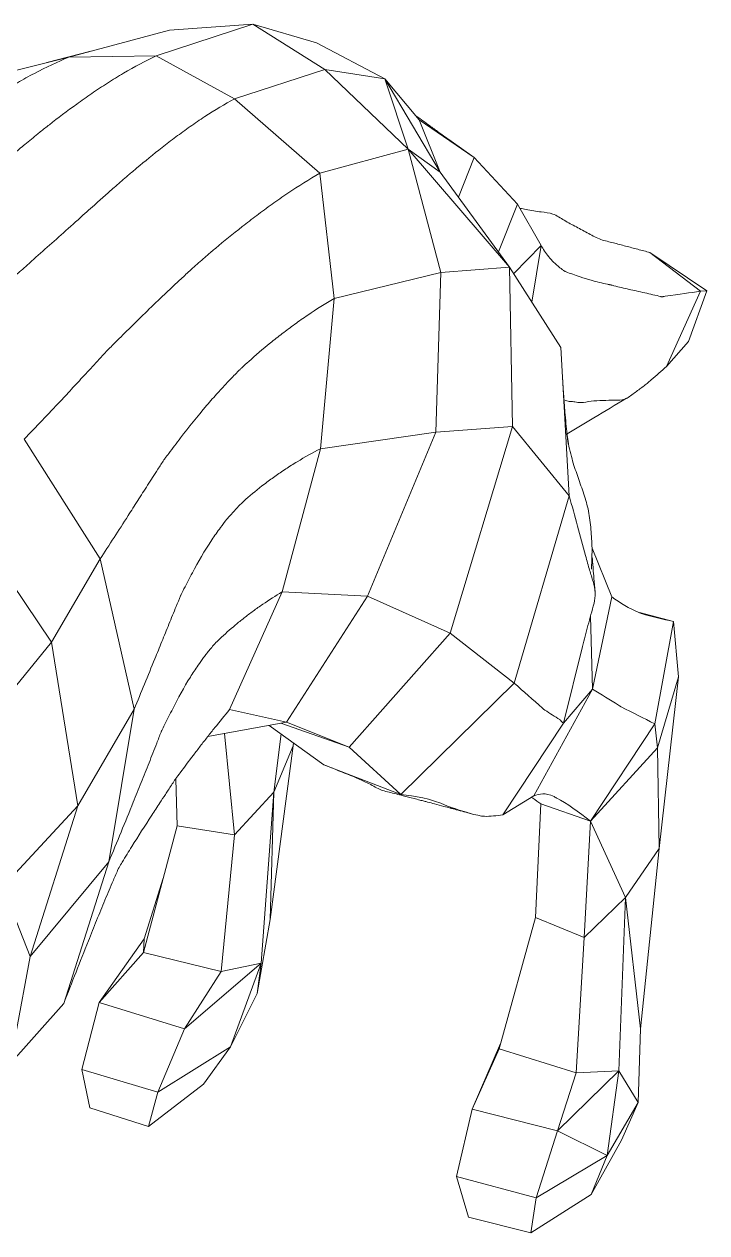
# Model space of a CAD drawing. Header units: millimetres. Extents: x -326 to 92, y 700 to 1190.
# Drawn here: x -68.6 to 91.7, y 902.5 to 1186.1 of the extents above; entities that cross this region are included whole.
import ezdxf

# ---------------------------------------------------------------- set-up
doc = ezdxf.new("R2010")
doc.units = ezdxf.units.MM

msp = doc.modelspace()

# ---------------------------------------------------------------- linework, layer by layer
at = {"color": 7, "linetype": 'Continuous', "lineweight": 15}
for p, q in [((-14.89, 1186.08), (-37.56, 1178.64)), ((-14.89, 1186.08), (-34.44, 1184.64)), ((2.04, 1175.47), (-14.89, 1186.08)), ((0.04, 1181.72), (-14.89, 1186.08)), ((-34.44, 1184.64), (-58.07, 1178.37)), ((16.12, 1173.22), (0.04, 1181.72)), ((-58.07, 1178.37), (-82.51, 1172.29)), ((-52.89, 1179.74), (-63.29, 1177.07)), ((-37.56, 1178.64), (-58.07, 1178.37)), ((-19.18, 1168.54), (-37.56, 1178.64)), ((2.04, 1175.47), (-19.18, 1168.54)), ((21.61, 1156.79), (2.04, 1175.47)), ((16.12, 1173.22), (2.04, 1175.47)), ((21.61, 1156.79), (16.12, 1173.22)), ((16.12, 1173.22), (29.07, 1151.35)), ((16.12, 1173.22), (24.16, 1163.61)), ((0.83, 1151.1), (-19.18, 1168.54)), ((29.07, 1151.35), (24.16, 1163.61)), ((37.05, 1154.78), (24.16, 1163.61)), ((37.05, 1154.78), (31.69, 1158.6)), ((21.61, 1156.79), (0.83, 1151.1)), ((29.23, 1127.85), (21.61, 1156.79)), ((45.4, 1129.04), (21.61, 1156.79)), ((21.61, 1156.79), (29.07, 1151.35)), ((33.38, 1145.46), (37.05, 1154.78)), ((47.28, 1143.88), (37.05, 1154.78)), ((4.18, 1121.68), (0.83, 1151.1)), ((29.07, 1151.35), (45.4, 1129.04)), ((42.77, 1132.64), (47.28, 1143.88)), ((52.77, 1134.17), (47.28, 1143.88)), ((46.35, 1127.55), (52.77, 1134.17)), ((50.64, 1120.85), (52.77, 1134.17)), ((90.19, 1123.4), (78.33, 1132.5)), ((91.7, 1123.52), (78.33, 1132.5)), ((29.23, 1127.85), (45.4, 1129.04)), ((46.1, 1091.71), (45.4, 1129.04)), ((45.4, 1129.04), (57.44, 1110.23)), ((29.23, 1127.85), (4.18, 1121.68)), ((28.06, 1090.34), (29.23, 1127.85)), ((82.22, 1105.79), (90.19, 1123.4)), ((87.4, 1111.64), (91.7, 1123.52)), ((91.7, 1123.52), (90.19, 1123.4)), ((0.96, 1086.46), (4.18, 1121.68)), ((59.39, 1075.42), (57.44, 1110.23)), ((82.22, 1105.79), (87.4, 1111.64)), ((28.06, 1090.34), (0.96, 1086.46)), ((12.05, 1051.84), (28.06, 1090.34)), ((28.06, 1090.34), (46.1, 1091.71)), ((31.4, 1043.18), (46.1, 1091.71)), ((46.1, 1091.71), (59.39, 1075.42)), ((-50.77, 1060.59), (-68.58, 1088.74)), ((-8.03, 1052.87), (0.96, 1086.46)), ((46.46, 1031.48), (59.39, 1075.42)), ((-62.14, 1041.09), (-83.83, 1073.18)), ((64.63, 1058.21), (64.75, 1063.16)), ((64.75, 1063.16), (69.36, 1051.69)), ((-62.14, 1041.09), (-50.77, 1060.59)), ((-42.75, 1025.37), (-50.77, 1060.59)), ((-20.33, 1025.26), (-8.03, 1052.87)), ((12.05, 1051.84), (-8.03, 1052.87)), ((-6.96, 1022.28), (12.05, 1051.84)), ((12.05, 1051.84), (31.4, 1043.18)), ((64.87, 1030.04), (69.36, 1051.69)), ((64.4, 1047.18), (64.87, 1030.04)), ((75.86, 1048.02), (83.91, 1045.93)), ((83.91, 1045.93), (79.48, 1021.91)), ((83.91, 1045.93), (85.05, 1032.91)), ((-62.14, 1041.09), (-77.07, 1022.8)), ((-55.95, 1002.63), (-62.14, 1041.09)), ((7.75, 1016.42), (31.4, 1043.18)), ((31.4, 1043.18), (46.46, 1031.48)), ((58.01, 1022.05), (62.51, 1040.05)), ((80.11, 1016.24), (85.05, 1032.91)), ((85.05, 1032.91), (80.48, 992.69)), ((19.89, 1005.35), (46.46, 1031.48)), ((51.08, 1005.02), (64.87, 1030.04)), ((58.01, 1022.05), (64.87, 1030.04)), ((-55.95, 1002.63), (-42.75, 1025.37)), ((-48.71, 989.52), (-42.75, 1025.37)), ((-6.96, 1022.28), (-20.33, 1025.26)), ((-25.45, 1018.95), (-6.96, 1022.28)), ((-11.05, 1021.55), (1.76, 1012.31)), ((-8.34, 1022.04), (7.75, 1016.42)), ((-6.96, 1022.28), (7.75, 1016.42)), ((43.8, 1000.55), (58.01, 1022.05)), ((79.48, 1021.91), (64.41, 999.08)), ((79.48, 1021.91), (80.11, 1016.24)), ((-21.51, 1019.66), (-19.19, 995.88)), ((-8.27, 1019.54), (-9.97, 1005.87)), ((-5.41, 1016.77), (-10.81, 976.03)), ((-9.97, 1005.87), (-5.41, 1016.77)), ((-5.32, 1017.42), (-5.41, 1016.77)), ((7.75, 1016.42), (19.89, 1005.35)), ((64.41, 999.08), (80.11, 1016.24)), ((80.11, 1016.24), (80.48, 992.69)), ((1.76, 1012.31), (19.89, 1005.35)), ((-32.95, 1008.91), (-32.65, 998)), ((-19.19, 995.88), (-9.97, 1005.87)), ((-12.92, 965.78), (-9.97, 1005.87)), ((-9.97, 1005.87), (-10.81, 976.03)), ((51.08, 1005.02), (43.8, 1000.55)), ((-55.95, 1002.63), (-73.62, 983.65)), ((-67.17, 967.34), (-55.95, 1002.63)), ((52.75, 1003.14), (51.49, 976.49)), ((64.41, 999.08), (52.75, 1003.14)), ((64.41, 999.08), (62.92, 971.78)), ((72.58, 981.15), (64.41, 999.08)), ((-32.65, 998), (-40.52, 968.26)), ((-32.65, 998), (-19.19, 995.88)), ((-19.19, 995.88), (-22.33, 963.8)), ((72.58, 981.15), (80.48, 992.69)), ((80.48, 992.69), (76.12, 950.35)), ((-67.17, 967.34), (-48.71, 989.52)), ((-59.28, 956.32), (-48.71, 989.52)), ((-35.91, 985.7), (-40.37, 971.43)), ((-67.17, 967.34), (-73.62, 983.65)), ((62.92, 971.78), (72.58, 981.15)), ((71.05, 940.47), (72.58, 981.15)), ((76.12, 950.35), (72.58, 981.15)), ((-10.81, 976.03), (-13.87, 958.65)), ((42.95, 945.64), (51.49, 976.49)), ((51.49, 976.49), (62.92, 971.78)), ((-40.37, 971.43), (-50.96, 956.54)), ((-40.37, 971.43), (-40.52, 968.26)), ((61.04, 939.99), (62.92, 971.78)), ((-67.17, 967.34), (-70.55, 949.15)), ((-50.96, 956.54), (-40.52, 968.26)), ((-40.52, 968.26), (-22.33, 963.8)), ((-30.91, 950.37), (-12.92, 965.78)), ((-22.33, 963.8), (-12.92, 965.78)), ((-20.11, 946.14), (-12.92, 965.78)), ((-12.92, 965.78), (-13.87, 958.65)), ((-30.91, 950.37), (-22.33, 963.8)), ((-20.11, 946.14), (-13.87, 958.65)), ((-72.55, 941.33), (-59.28, 956.32)), ((-55.02, 940.78), (-50.96, 956.54)), ((-50.96, 956.54), (-30.91, 950.37)), ((-37.16, 935.47), (-30.91, 950.37)), ((75.56, 933.06), (76.12, 950.35)), ((-37.16, 935.47), (-20.11, 946.14)), ((-26.46, 937.37), (-20.11, 946.14)), ((43.29, 946.87), (36.57, 931.47)), ((36.57, 931.47), (42.95, 945.64)), ((42.95, 945.64), (61.04, 939.99)), ((-55.02, 940.78), (-37.16, 935.47)), ((-53.16, 931.81), (-55.02, 940.78)), ((56.62, 926.41), (71.05, 940.47)), ((56.62, 926.41), (61.04, 939.99)), ((61.04, 939.99), (71.05, 940.47)), ((71.05, 940.47), (68.29, 920.63)), ((71.05, 940.47), (75.56, 933.06)), ((-39.35, 927.44), (-26.46, 937.37)), ((-39.35, 927.44), (-37.16, 935.47)), ((-53.16, 931.81), (-39.35, 927.44)), ((36.57, 931.47), (32.89, 915.7)), ((36.57, 931.47), (56.62, 926.41)), ((75.56, 933.06), (68.29, 920.63)), ((75.56, 933.06), (71.67, 924.2)), ((56.62, 926.41), (51.66, 910.68)), ((68.29, 920.63), (56.62, 926.41)), ((64.52, 911.48), (71.67, 924.2)), ((51.66, 910.68), (68.29, 920.63)), ((64.52, 911.48), (68.29, 920.63)), ((32.89, 915.7), (51.66, 910.68)), ((32.89, 915.7), (35.76, 906.16)), ((50.39, 902.48), (64.52, 911.48)), ((51.66, 910.68), (50.39, 902.48)), ((35.76, 906.16), (50.39, 902.48))]:
    msp.add_line(p, q, dxfattribs=at)
for points, knots in [([(-58.07, 1178.37), (-60.74, 1177.25), (-64.84, 1175.3), (-70.19, 1172.36), (-74.08, 1170.07), (-79.04, 1166.97), (-83.27, 1164.13), (-86.14, 1162.13), (-86.93, 1161.57), (-87.01, 1161.51), (-87.07, 1161.47), (-87.2, 1161.37), (-88.42, 1160.49), (-90.08, 1159.28), (-92.55, 1157.43), (-95.31, 1155.31), (-100.99, 1150.84), (-106.88, 1145.97), (-111.68, 1141.9), (-113.57, 1140.29), (-114.09, 1139.84), (-114.15, 1139.8), (-114.17, 1139.78), (-114.19, 1139.76), (-114.26, 1139.7), (-115.08, 1138.97), (-117.2, 1137.09), (-120.37, 1134.25), (-123.88, 1131.12), (-129.48, 1126.13), (-133.71, 1122.43), (-136.89, 1119.74)], [0, 0, 0, 0, 0.0625, 0.09375, 0.125, 0.15625, 0.21875, 0.241211, 0.242188, 0.243001, 0.243652, 0.244141, 0.24707, 0.28125, 0.296875, 0.328125, 0.375, 0.5, 0.5625, 0.583984, 0.585938, 0.586298, 0.586426, 0.586914, 0.587402, 0.589355, 0.625, 0.6875, 0.75, 0.8125, 1, 1, 1, 1]), ([(-37.56, 1178.64), (-40.08, 1177.47), (-43.98, 1175.39), (-49.05, 1172.27), (-52.74, 1169.82), (-57.43, 1166.51), (-61.42, 1163.48), (-64.13, 1161.34), (-64.88, 1160.74), (-64.95, 1160.68), (-65.01, 1160.63), (-65.14, 1160.53), (-66.29, 1159.61), (-67.86, 1158.33), (-70.22, 1156.37), (-72.87, 1154.15), (-78.36, 1149.44), (-84.17, 1144.31), (-88.97, 1140.03), (-90.88, 1138.33), (-91.4, 1137.86), (-91.45, 1137.81), (-91.47, 1137.79), (-91.5, 1137.77), (-91.56, 1137.72), (-92.4, 1136.97), (-94.55, 1135.06), (-97.78, 1132.19), (-101.37, 1129.03), (-107.15, 1124.01), (-111.54, 1120.32), (-114.84, 1117.64)], [0, 0, 0, 0, 0.0625, 0.09375, 0.125, 0.15625, 0.21875, 0.241211, 0.242188, 0.243001, 0.243652, 0.244141, 0.24707, 0.28125, 0.296875, 0.328125, 0.375, 0.5, 0.5625, 0.583984, 0.585938, 0.586298, 0.586426, 0.586914, 0.587402, 0.589355, 0.625, 0.6875, 0.75, 0.8125, 1, 1, 1, 1]), ([(-19.18, 1168.54), (-21.47, 1167.32), (-25.01, 1165.2), (-29.63, 1162.06), (-32.99, 1159.62), (-37.28, 1156.33), (-40.96, 1153.33), (-43.46, 1151.22), (-44.15, 1150.63), (-44.22, 1150.57), (-44.28, 1150.52), (-44.39, 1150.42), (-45.46, 1149.5), (-46.92, 1148.22), (-49.12, 1146.29), (-51.6, 1144.09), (-56.78, 1139.45), (-62.33, 1134.46), (-66.98, 1130.33), (-68.85, 1128.69), (-69.36, 1128.24), (-69.41, 1128.19), (-69.43, 1128.18), (-69.45, 1128.15), (-69.52, 1128.1), (-70.33, 1127.36), (-72.43, 1125.46), (-75.61, 1122.6), (-79.19, 1119.46), (-84.98, 1114.48), (-89.43, 1110.82), (-92.78, 1108.16)], [0, 0, 0, 0, 0.0625, 0.09375, 0.125, 0.15625, 0.21875, 0.241211, 0.242188, 0.243001, 0.243652, 0.244141, 0.24707, 0.28125, 0.296875, 0.328125, 0.375, 0.5, 0.5625, 0.583984, 0.585938, 0.586298, 0.586426, 0.586914, 0.587402, 0.589355, 0.625, 0.6875, 0.75, 0.8125, 1, 1, 1, 1]), ([(31.69, 1158.6), (30.71, 1159.3), (28.98, 1160.54), (26.75, 1162.15), (25.06, 1163.39), (23.95, 1164.2), (23.34, 1164.65), (23.21, 1164.75)], [0, 0, 0, 0, 0.334202, 0.591922, 0.778064, 0.952329, 1, 1, 1, 1]), ([(0.83, 1151.1), (-1.65, 1149.67), (-5.45, 1147.29), (-10.4, 1143.85), (-13.99, 1141.21), (-18.55, 1137.7), (-22.43, 1134.54), (-25.01, 1132.35), (-25.72, 1131.75), (-25.8, 1131.68), (-25.85, 1131.63), (-25.97, 1131.53), (-27.06, 1130.57), (-28.54, 1129.26), (-30.7, 1127.29), (-33.11, 1125.07), (-37.97, 1120.49), (-42.86, 1115.69), (-46.84, 1111.75), (-48.42, 1110.17), (-48.85, 1109.74), (-48.9, 1109.7), (-48.92, 1109.68), (-48.93, 1109.66), (-48.99, 1109.6), (-49.67, 1108.86), (-51.44, 1106.95), (-54.12, 1104.04), (-57.13, 1100.78), (-62.01, 1095.55), (-65.76, 1091.61), (-68.58, 1088.74)], [0, 0, 0, 0, 0.0625, 0.09375, 0.125, 0.15625, 0.21875, 0.241211, 0.242188, 0.243001, 0.243652, 0.244141, 0.24707, 0.28125, 0.296875, 0.328125, 0.375, 0.5, 0.5625, 0.583984, 0.585938, 0.586298, 0.586426, 0.586914, 0.587402, 0.589355, 0.625, 0.6875, 0.75, 0.8125, 1, 1, 1, 1]), ([(78.33, 1132.5), (77.39, 1132.75), (75.49, 1133.26), (72.63, 1134), (69.76, 1134.82), (66.76, 1135.42), (63.94, 1136.94), (61.09, 1138.53), (58.26, 1139.96), (55.68, 1141.75), (52.54, 1142.02), (49.98, 1142.47), (48.32, 1142.78), (47.85, 1142.87)], [0, 0, 0, 0, 0.0930413, 0.1863873, 0.2803653, 0.3753029, 0.4729649, 0.5725746, 0.6704247, 0.7619182, 0.8459452, 0.9565925, 1, 1, 1, 1]), ([(90.19, 1123.4), (87.78, 1123.06), (85.25, 1122.71), (81.54, 1122.17), (81.27, 1122.13), (81.15, 1122.11), (81.1, 1122.1), (81.09, 1122.1), (81.08, 1122.11), (81.03, 1122.12), (80.98, 1122.13), (80.34, 1122.3), (78.54, 1122.73), (75.97, 1123.29), (72.84, 1123.99), (70.93, 1124.44), (69.57, 1124.79), (69.38, 1124.84), (69.29, 1124.86), (69.23, 1124.88), (69.17, 1124.9), (69.14, 1124.9), (69.12, 1124.91), (69.09, 1124.92), (69.02, 1124.93), (68.93, 1124.94), (68.79, 1124.97), (68.61, 1125.01), (67.17, 1125.31), (64.85, 1125.89), (61.5, 1126.9), (59.53, 1127.63), (58.47, 1128.07), (58.36, 1128.11), (58.32, 1128.13), (58.27, 1128.15), (58.21, 1128.18), (58.13, 1128.23), (58.06, 1128.28), (57.93, 1128.38), (57.05, 1129.02), (55.8, 1130.1), (54.12, 1131.98), (53.31, 1133.29), (52.77, 1134.17)], [0, 0, 0, 0, 0.246094, 0.256836, 0.261719, 0.264648, 0.265097, 0.265137, 0.265625, 0.266113, 0.268555, 0.269531, 0.3125, 0.390625, 0.421875, 0.488281, 0.496094, 0.498047, 0.499023, 0.500977, 0.501465, 0.50223, 0.502441, 0.50293, 0.503906, 0.505859, 0.507812, 0.511719, 0.515625, 0.587402, 0.640625, 0.716797, 0.722656, 0.724609, 0.725586, 0.726562, 0.728585, 0.730469, 0.733398, 0.734375, 0.742188, 0.814453, 0.875, 1, 1, 1, 1]), ([(4.18, 1121.68), (2.14, 1120.51), (-0.99, 1118.54), (-5.06, 1115.69), (-8, 1113.49), (-11.73, 1110.54), (-14.87, 1107.84), (-16.95, 1105.95), (-17.53, 1105.41), (-17.58, 1105.36), (-17.63, 1105.32), (-17.72, 1105.22), (-18.6, 1104.36), (-19.77, 1103.17), (-21.49, 1101.37), (-23.39, 1099.31), (-27.2, 1094.96), (-30.97, 1090.19), (-34.03, 1086.15), (-35.25, 1084.52), (-35.58, 1084.08), (-35.62, 1084.03), (-35.63, 1084.01), (-35.65, 1083.99), (-35.69, 1083.93), (-36.21, 1083.13), (-37.56, 1081.07), (-39.61, 1077.88), (-41.92, 1074.27), (-45.67, 1068.4), (-48.58, 1063.9), (-50.77, 1060.59)], [0, 0, 0, 0, 0.0625, 0.09375, 0.125, 0.15625, 0.21875, 0.241211, 0.242188, 0.243001, 0.243652, 0.244141, 0.24707, 0.28125, 0.296875, 0.328125, 0.375, 0.5, 0.5625, 0.583984, 0.585938, 0.586298, 0.586426, 0.586914, 0.587402, 0.589355, 0.625, 0.6875, 0.75, 0.8125, 1, 1, 1, 1]), ([(82.22, 1105.79), (81.64, 1105.25), (80.46, 1104.18), (78.65, 1102.6), (76.73, 1101), (74.69, 1099.59), (72.35, 1097.7), (69.96, 1097.94), (67.23, 1097.75), (64.52, 1097.72), (62.11, 1097.12), (60.69, 1097.49), (59.59, 1097.55), (58.89, 1097.6), (58.29, 1097.88), (58.17, 1097.94)], [0, 0, 0, 0, 0.073516, 0.147158, 0.221072, 0.295436, 0.370471, 0.44713, 0.539231, 0.630787, 0.719937, 0.806228, 0.892724, 0.978003, 1, 1, 1, 1]), ([(59.14, 1087.53), (59.14, 1087.53), (59.15, 1087.48), (59.11, 1087.79), (59.03, 1088.41), (58.89, 1089.71), (58.69, 1091.59), (58.46, 1094.1), (58.25, 1096.77), (58.04, 1099.59), (57.92, 1101.74), (57.85, 1102.91)], [0, 0, 0, 0, 0.0132127, 0.0759852, 0.1516551, 0.241675, 0.4213068, 0.5847774, 0.6972861, 0.8349989, 1, 1, 1, 1]), ([(58.88, 1089.92), (60.98, 1091.18), (65.62, 1093.96), (70.26, 1096.77), (72.8, 1098.31)], [0, 0, 0, 0, 0.454016, 1, 1, 1, 1]), ([(64.75, 1063.16), (64.68, 1064.62), (64.54, 1067.53), (64, 1071.92), (62.88, 1075.82), (61.45, 1079.69), (60.21, 1083.32), (59.21, 1087.28), (58.93, 1089.48), (58.85, 1090.11)], [0, 0, 0, 0, 0.158449, 0.315575, 0.475192, 0.633426, 0.788239, 0.939281, 1, 1, 1, 1]), ([(0.96, 1086.46), (-0.85, 1085.54), (-3.61, 1083.99), (-7.18, 1081.73), (-9.76, 1079.96), (-13.01, 1077.58), (-15.73, 1075.35), (-17.49, 1073.72), (-17.97, 1073.26), (-18.02, 1073.22), (-18.06, 1073.18), (-18.13, 1073.1), (-18.87, 1072.33), (-19.84, 1071.25), (-21.24, 1069.59), (-22.75, 1067.66), (-25.71, 1063.46), (-28.46, 1058.62), (-30.64, 1054.38), (-31.51, 1052.65), (-31.75, 1052.18), (-31.78, 1052.13), (-31.78, 1052.11), (-31.79, 1052.08), (-31.82, 1052.02), (-32.19, 1051.14), (-33.13, 1048.86), (-34.59, 1045.29), (-36.25, 1041.2), (-38.98, 1034.49), (-41.13, 1029.26), (-42.75, 1025.37)], [0, 0, 0, 0, 0.0625, 0.09375, 0.125, 0.15625, 0.21875, 0.241211, 0.242188, 0.243001, 0.243652, 0.244141, 0.24707, 0.28125, 0.296875, 0.328125, 0.375, 0.5, 0.5625, 0.583984, 0.585938, 0.586298, 0.586426, 0.586914, 0.587402, 0.589355, 0.625, 0.6875, 0.75, 0.8125, 1, 1, 1, 1]), ([(65.21, 1050.19), (65.37, 1050.99), (65.7, 1052.65), (64.98, 1055.38), (64.2, 1057.79), (62.91, 1062.64), (61.33, 1068.34), (60.04, 1073.04), (59.39, 1075.42)], [0, 0, 0, 0, 0.1186219, 0.2425712, 0.3673272, 0.4916372, 0.7430841, 1, 1, 1, 1]), ([(65.47, 1052.91), (65.37, 1053.97), (65.2, 1055.84), (65.01, 1058.14), (64.9, 1059.79), (64.81, 1060.81), (64.78, 1061), (64.78, 1060.93), (64.77, 1060.92)], [0, 0, 0, 0, 0.299364, 0.531559, 0.700445, 0.828384, 0.991854, 1, 1, 1, 1]), ([(-8.03, 1052.87), (-9.53, 1051.97), (-11.83, 1050.49), (-14.8, 1048.39), (-16.95, 1046.76), (-19.67, 1044.57), (-21.96, 1042.53), (-23.47, 1041.05), (-23.88, 1040.63), (-23.92, 1040.58), (-23.95, 1040.55), (-24.02, 1040.47), (-24.64, 1039.75), (-25.48, 1038.73), (-26.68, 1037.16), (-27.99, 1035.34), (-30.58, 1031.37), (-33.08, 1026.72), (-35.2, 1022.49), (-36.07, 1020.74), (-36.32, 1020.25), (-36.34, 1020.2), (-36.35, 1020.18), (-36.36, 1020.15), (-36.39, 1020.08), (-36.75, 1019.15), (-37.71, 1016.7), (-39.25, 1012.77), (-41.09, 1008.15), (-44.2, 1000.41), (-46.77, 994.18), (-48.71, 989.52)], [0, 0, 0, 0, 0.0625, 0.09375, 0.125, 0.15625, 0.21875, 0.241211, 0.242188, 0.243001, 0.243652, 0.244141, 0.24707, 0.28125, 0.296875, 0.328125, 0.375, 0.5, 0.5625, 0.583984, 0.585938, 0.586298, 0.586426, 0.586914, 0.587402, 0.589355, 0.625, 0.6875, 0.75, 0.8125, 1, 1, 1, 1]), ([(62.51, 1040.05), (62.93, 1041.68), (63.79, 1045), (64.74, 1048.43), (65.22, 1050.19)], [0, 0, 0, 0, 0.490525, 1, 1, 1, 1]), ([(69.36, 1051.69), (71.43, 1050.33), (73.58, 1048.87), (76.01, 1047.95), (76.2, 1047.88), (76.26, 1047.86), (76.28, 1047.86), (76.29, 1047.85), (76.31, 1047.84), (76.34, 1047.83), (78.81, 1046.99), (81.38, 1046.46), (83.91, 1045.93)], [0, 0, 0, 0, 0.539062, 0.570312, 0.582031, 0.583984, 0.584961, 0.585298, 0.586914, 0.588379, 0.590332, 1, 1, 1, 1]), ([(58.01, 1022.05), (57.79, 1022.28), (57.55, 1022.52), (57.3, 1022.78), (57.28, 1022.8), (57.27, 1022.81), (57.26, 1022.82), (57.26, 1022.82), (57.22, 1022.85), (56.03, 1023.61), (54.79, 1024.41), (53.56, 1025.21), (53.49, 1025.25), (53.47, 1025.27), (53.46, 1025.27), (53.45, 1025.28), (53.44, 1025.29), (53.4, 1025.33), (53.28, 1025.43), (50.98, 1027.47), (48.68, 1029.51), (46.46, 1031.48)], [0, 0, 0, 0, 0.171875, 0.181641, 0.1875, 0.18901, 0.189453, 0.189941, 0.190918, 0.197266, 0.439453, 0.451172, 0.454102, 0.454831, 0.455078, 0.456055, 0.457031, 0.458008, 0.464844, 0.484375, 1, 1, 1, 1]), ([(64.87, 1030.04), (66.92, 1028.77), (69.09, 1027.43), (71.27, 1026.08), (71.43, 1025.97), (71.49, 1025.94), (71.5, 1025.93), (71.52, 1025.92), (71.54, 1025.91), (71.57, 1025.9), (74.25, 1024.55), (76.87, 1023.23), (79.48, 1021.91)], [0, 0, 0, 0, 0.539062, 0.570312, 0.582031, 0.583984, 0.584961, 0.585298, 0.586914, 0.588379, 0.590332, 1, 1, 1, 1]), ([(-20.33, 1025.26), (-21.48, 1023.88), (-23.24, 1021.74), (-25.54, 1018.84), (-27.23, 1016.68), (-29.41, 1013.82), (-31.33, 1011.27), (-32.65, 1009.49), (-33.02, 1008.99), (-33.06, 1008.94), (-33.09, 1008.9), (-33.15, 1008.8), (-33.71, 1007.95), (-34.48, 1006.78), (-35.64, 1005.02), (-36.94, 1003.04), (-39.65, 998.88), (-42.57, 994.34), (-45.06, 990.29), (-46.07, 988.6), (-46.35, 988.13), (-46.38, 988.08), (-46.39, 988.06), (-46.4, 988.03), (-46.43, 987.96), (-46.85, 987.02), (-47.92, 984.55), (-49.62, 980.55), (-51.57, 975.79), (-54.8, 967.77), (-57.35, 961.22), (-59.28, 956.32)], [0, 0, 0, 0, 0.0625, 0.09375, 0.125, 0.15625, 0.21875, 0.241211, 0.242188, 0.243001, 0.243652, 0.244141, 0.24707, 0.28125, 0.296875, 0.328125, 0.375, 0.5, 0.5625, 0.583984, 0.585938, 0.586298, 0.586426, 0.586914, 0.587402, 0.589355, 0.625, 0.6875, 0.75, 0.8125, 1, 1, 1, 1]), ([(17.13, 1005.88), (16.6, 1005.98), (15.26, 1006.24), (11.91, 1008.21), (7.36, 1010.07), (3.63, 1011.56), (1.76, 1012.31)], [0, 0, 0, 0, 0.120879, 0.30001, 0.650139, 1, 1, 1, 1]), ([(17.12, 1005.88), (18.2, 1005.6), (20.13, 1005.11), (22.54, 1004.49), (24.21, 1004.05), (25.28, 1003.77), (26.41, 1003.48), (27.96, 1003.07), (30.2, 1002.47), (33.12, 1001.7), (35.27, 1001.12), (36.46, 1000.8)], [0, 0, 0, 0, 0.173963, 0.309159, 0.378088, 0.430626, 0.470659, 0.550334, 0.664343, 0.813995, 1, 1, 1, 1]), ([(43.8, 1000.55), (42.35, 1000.35), (40.81, 1000.15), (39.28, 1000.22), (39.14, 1000.23), (39.08, 1000.23), (39.05, 1000.24), (39.04, 1000.24), (38.96, 1000.25), (36.45, 1000.64), (33.95, 1001.62), (31.74, 1002.24), (31.61, 1002.27), (31.58, 1002.28), (31.56, 1002.29), (31.54, 1002.3), (31.52, 1002.31), (31.44, 1002.35), (31.21, 1002.45), (26.65, 1004.53), (23.21, 1004.94), (19.89, 1005.35)], [0, 0, 0, 0, 0.171875, 0.181641, 0.1875, 0.18901, 0.189453, 0.189941, 0.190918, 0.197266, 0.439453, 0.451172, 0.454102, 0.454831, 0.455078, 0.456055, 0.457031, 0.458008, 0.464844, 0.484375, 1, 1, 1, 1]), ([(50.51, 1004.66), (50.63, 1004.59), (51.41, 1004.09), (52.14, 1003.58), (52.75, 1003.14)], [0, 0, 0, 0, 0.15209, 1, 1, 1, 1]), ([(51.08, 1005.02), (52.44, 1005.45), (53.82, 1005.87), (56.11, 1004.68), (56.29, 1004.58), (56.35, 1004.54), (56.36, 1004.54), (56.38, 1004.53), (56.4, 1004.52), (56.43, 1004.5), (58.8, 1003.27), (61.63, 1001.18), (64.41, 999.08)], [0, 0, 0, 0, 0.539062, 0.570312, 0.582031, 0.583984, 0.584961, 0.585298, 0.586914, 0.588379, 0.590332, 1, 1, 1, 1])]:
    msp.add_open_spline(points, degree=3, knots=knots, dxfattribs=at)

doc.saveas('drawing.dxf')
